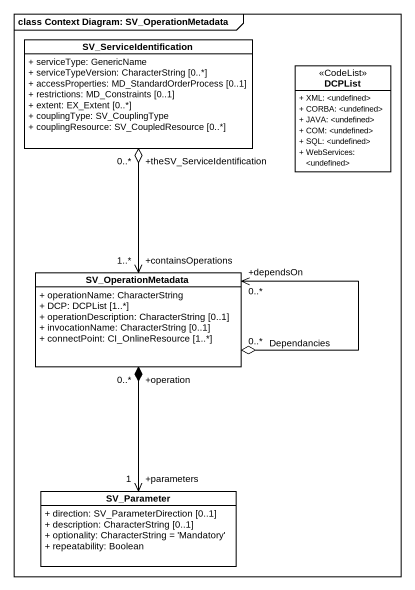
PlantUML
@startuml
mainframe class Context Diagram: SV_OperationMetadata
hide circle
hide empty members
skinparam classAttributeIconSize 0
class SV_ServiceIdentification {
  + serviceType: GenericName
  + serviceTypeVersion: CharacterString [0..*]
  + accessProperties: MD_StandardOrderProcess [0..1]
  + restrictions: MD_Constraints [0..1]
  + extent: EX_Extent [0..*]
  + couplingType: SV_CouplingType
  + couplingResource: SV_CoupledResource [0..*]
}
class DCPList <<CodeList>> {
  + XML: <undefined>
  + CORBA: <undefined>
  + JAVA: <undefined>
  + COM: <undefined>
  + SQL: <undefined>
  + WebServices: <undefined>
}
class SV_OperationMetadata {
  + operationName: CharacterString
  + DCP: DCPList [1..*]
  + operationDescription: CharacterString [0..1]
  + invocationName: CharacterString [0..1]
  + connectPoint: CI_OnlineResource [1..*]
}
class SV_Parameter {
  + direction: SV_ParameterDirection [0..1]
  + description: CharacterString [0..1]
  + optionality: CharacterString = 'Mandatory'
  + repeatability: Boolean
}
SV_ServiceIdentification "+theSV_ServiceIdentification\n0..*" o--> "+containsOperations\n1..*" SV_OperationMetadata
SV_OperationMetadata "0..*" o--> "+dependsOn\n0..*" SV_OperationMetadata : Dependancies
SV_OperationMetadata "+operation\n0..*" *--> "+parameters\n1" SV_Parameter
@enduml
